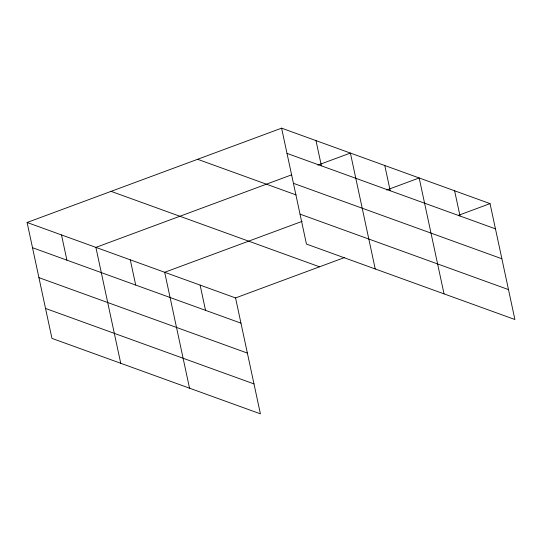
<?xml version="1.0" encoding="UTF-8"?>
<svg xmlns="http://www.w3.org/2000/svg" width="542" height="542" viewBox="0 0 542 542"><rect width="100%" height="100%" fill="white"/><g stroke="black" fill="none" stroke-linecap="round" stroke-linejoin="round"><path stroke-width="0.81" d="M27.1 222.484L235.553 297.931L260.404 413.837L51.951 338.384L27.1 222.484L281.596 128.163L490.049 203.616L514.9 319.516L306.447 244.069L281.596 128.163M291.759 174.795L95.893 247.382L120.737 363.282M317.903 165.1L350.389 153.061L375.233 268.967M302.158 221.332L164.68 272.28L189.531 388.18M386.697 189.998L419.176 177.966L444.027 293.866M235.553 297.931L344.712 257.477M458.363 215.364L490.049 203.616M287.009 153.393L495.463 228.846M293.418 183.318L501.878 258.764M197.613 159.287L296.108 194.937M300.031 214.144L508.484 289.597M111.083 191.36L319.536 266.806M32.506 247.708L240.966 323.161M38.922 277.633L247.376 353.086M45.535 308.459L253.988 383.912M454.616 190.791L460.022 216.021M384.786 165.513L390.193 190.743M315.993 140.615L321.399 165.845M200.12 285.106L205.526 310.336M130.283 259.828L135.696 285.058M61.497 234.93L66.903 260.16"/></g></svg>
